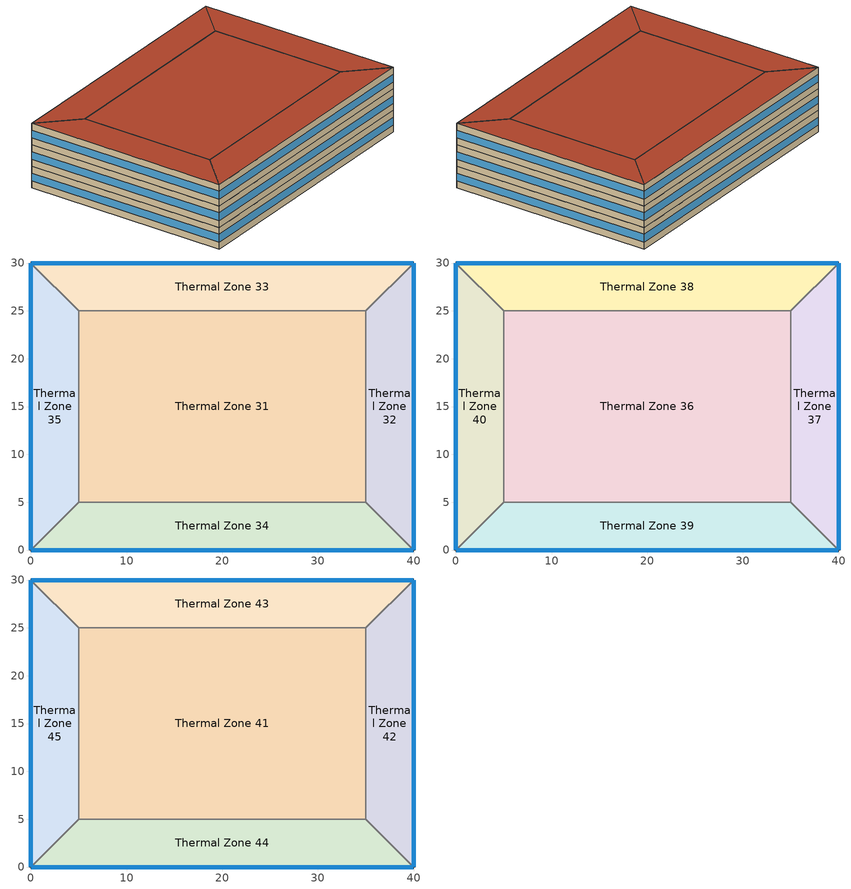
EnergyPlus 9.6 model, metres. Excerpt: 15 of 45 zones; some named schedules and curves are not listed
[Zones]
Thermal Zone 31
 floor to Thermal Zone 26 (Interior Floor): 5,5 5,25 35,25 35,5 z19.2
 wall to Thermal Zone 35 (Interior Wall): 5,25 5,5 z19.2:22.4
 wall to Thermal Zone 33 (Interior Wall): 35,25 5,25 z19.2:22.4
 wall to Thermal Zone 32 (Interior Wall): 35,5 35,25 z19.2:22.4
 wall to Thermal Zone 34 (Interior Wall): 5,5 35,5 z19.2:22.4
Thermal Zone 32
 floor to Thermal Zone 27 (Interior Floor): 35,5 35,25 40,30 40,0 z19.2
 wall outside (Ext Wall): 40,0 40,30 z19.2:22.4
 wall to Thermal Zone 34 (Interior Wall): 35,5 40,0 z19.2:22.4
 wall to Thermal Zone 33 (Interior Wall): 40,30 35,25 z19.2:22.4
 window (Ext Window): 40,0.01 40,29.99 z20.22:21.38
Thermal Zone 33
 floor to Thermal Zone 28 (Interior Floor): 5,25 0,30 40,30 35,25 z19.2
 wall outside (Ext Wall): 40,30 0,30 z19.2:22.4
 wall to Thermal Zone 35 (Interior Wall): 0,30 5,25 z19.2:22.4
 window (Ext Window): 39.99,30 0.01,30 z20.22:21.38
Thermal Zone 34
 floor to Thermal Zone 29 (Interior Floor): 35,5 40,0 0,0 5,5 z19.2
 wall outside (Ext Wall): 0,0 40,0 z19.2:22.4
 wall to Thermal Zone 35 (Interior Wall): 5,5 0,0 z19.2:22.4
 window (Ext Window): 0.01,0 39.99,0 z20.22:21.38
Thermal Zone 35
 floor to Thermal Zone 30 (Interior Floor): 0,30 5,25 5,5 0,0 z19.2
 wall outside (Ext Wall): 0,30 0,0 z19.2:22.4
 window (Ext Window): 0,29.99 0,0.01 z20.22:21.38
Thermal Zone 36
 floor to Thermal Zone 31 (Interior Floor): 5,5 5,25 35,25 35,5 z22.4
 wall to Thermal Zone 40 (Interior Wall): 5,25 5,5 z22.4:25.6
 wall to Thermal Zone 38 (Interior Wall): 35,25 5,25 z22.4:25.6
 wall to Thermal Zone 37 (Interior Wall): 35,5 35,25 z22.4:25.6
 wall to Thermal Zone 39 (Interior Wall): 5,5 35,5 z22.4:25.6
Thermal Zone 37
 floor to Thermal Zone 32 (Interior Floor): 35,5 35,25 40,30 40,0 z22.4
 wall outside (Ext Wall): 40,0 40,30 z22.4:25.6
 wall to Thermal Zone 39 (Interior Wall): 35,5 40,0 z22.4:25.6
 wall to Thermal Zone 38 (Interior Wall): 40,30 35,25 z22.4:25.6
 window (Ext Window): 40,0.01 40,29.99 z23.42:24.58
Thermal Zone 38
 floor to Thermal Zone 33 (Interior Floor): 5,25 0,30 40,30 35,25 z22.4
 wall outside (Ext Wall): 40,30 0,30 z22.4:25.6
 wall to Thermal Zone 40 (Interior Wall): 0,30 5,25 z22.4:25.6
 window (Ext Window): 39.99,30 0.01,30 z23.42:24.58
Thermal Zone 39
 floor to Thermal Zone 34 (Interior Floor): 35,5 40,0 0,0 5,5 z22.4
 wall outside (Ext Wall): 0,0 40,0 z22.4:25.6
 wall to Thermal Zone 40 (Interior Wall): 5,5 0,0 z22.4:25.6
 window (Ext Window): 0.01,0 39.99,0 z23.42:24.58
Thermal Zone 40
 floor to Thermal Zone 35 (Interior Floor): 0,30 5,25 5,5 0,0 z22.4
 wall outside (Ext Wall): 0,30 0,0 z22.4:25.6
 window (Ext Window): 0,29.99 0,0.01 z23.42:24.58
Thermal Zone 41
 floor to Thermal Zone 36 (Interior Floor): 5,5 5,25 35,25 35,5 z25.6
 wall to Thermal Zone 45 (Interior Wall): 5,25 5,5 z25.6:28.8
 wall to Thermal Zone 43 (Interior Wall): 35,25 5,25 z25.6:28.8
 wall to Thermal Zone 42 (Interior Wall): 35,5 35,25 z25.6:28.8
 wall to Thermal Zone 44 (Interior Wall): 5,5 35,5 z25.6:28.8
 roof outside (Ext Roof): 35,5 35,25 5,25 5,5 z28.8
Thermal Zone 42
 floor to Thermal Zone 37 (Interior Floor): 35,5 35,25 40,30 40,0 z25.6
 wall outside (Ext Wall): 40,0 40,30 z25.6:28.8
 wall to Thermal Zone 44 (Interior Wall): 35,5 40,0 z25.6:28.8
 wall to Thermal Zone 43 (Interior Wall): 40,30 35,25 z25.6:28.8
 window (Ext Window): 40,0.01 40,29.99 z26.62:27.78
 roof outside (Ext Roof): 40,0 40,30 35,25 35,5 z28.8
Thermal Zone 43
 floor to Thermal Zone 38 (Interior Floor): 5,25 0,30 40,30 35,25 z25.6
 wall outside (Ext Wall): 40,30 0,30 z25.6:28.8
 wall to Thermal Zone 45 (Interior Wall): 0,30 5,25 z25.6:28.8
 window (Ext Window): 39.99,30 0.01,30 z26.62:27.78
 roof outside (Ext Roof): 35,25 40,30 0,30 5,25 z28.8
Thermal Zone 44
 floor to Thermal Zone 39 (Interior Floor): 35,5 40,0 0,0 5,5 z25.6
 wall outside (Ext Wall): 0,0 40,0 z25.6:28.8
 wall to Thermal Zone 45 (Interior Wall): 5,5 0,0 z25.6:28.8
 window (Ext Window): 0.01,0 39.99,0 z26.62:27.78
 roof outside (Ext Roof): 5,5 0,0 40,0 35,5 z28.8
Thermal Zone 45
 floor to Thermal Zone 40 (Interior Floor): 0,30 5,25 5,5 0,0 z25.6
 wall outside (Ext Wall): 0,30 0,0 z25.6:28.8
 window (Ext Window): 0,29.99 0,0.01 z26.62:27.78
 roof outside (Ext Roof): 0,0 5,5 5,25 0,30 z28.8
[Building]
Building 1: North Axis {deg}=-0
[Site:Location]
Washington Dc Dulles IntL Ar: Latitude {deg}=38.98; Longitude {deg}=-77.47; Time Zone {hr}=-5; Elevation {m}=82
[SizingPeriod:DesignDay] Month=7; Day of Month=21; Day Type=SummerDesignDay; Daily Dry-Bulb Temperature Range {deltaC}=14.4; Dry-Bulb Temperature Range Modifier Type=DefaultMultipliers; Barometric Pressure {Pa}=86790; Wind Speed {m/s}=5; Wind Direction {deg}=340; Rain Indicator=No; Snow Indicator=No; Daylight Saving Time Indicator=No; Solar Model Indicator=ASHRAETau; ASHRAE Clear Sky Optical Depth for Beam Irradiance (taub)=0.339; ASHRAE Clear Sky Optical Depth for Diffuse Irradiance (taud)=2.366; Begin Environment Reset Mode=FullResetAtBeginEnvironment
Name | Maximum Dry-Bulb Temperature {C} | Humidity Condition Type | Wetbulb or DewPoint at Maximum Dry-Bulb {C} | Enthalpy at Maximum Dry-Bulb {J/kg}
SALT-LAKE-CITY-IAP Ann Clg .4% Condns DB=>MWB | 36.5 | Wetbulb | 17.1
SALT-LAKE-CITY-IAP Ann Clg .4% Condns DP=>MDB | 22.5 | Dewpoint | 15.6
SALT-LAKE-CITY-IAP Ann Clg .4% Condns Enth=>MDB | 30.8 | Enthalpy |  | 59300
SALT-LAKE-CITY-IAP Ann Clg .4% Condns WB=>MDB | 31.2 | Wetbulb | 19
[Material] Thermal Absorptance=0.9
Name | Roughness | Thickness m | Conductivity W/m-K | Density kg/m3 | Specific Heat J/kg-K | Solar Absorptance | Visible Absorptance
wall metal | Smooth | 0.2 | 45.28 | 7824 | 500 | 0.7 | 0.7
roof metal | Smooth | 0.25 | 45.28 | 7824 | 500 | 0.7 | 0.7
Wall Insulation [30]; Roof Insulation [30] | MediumRough | 0.1693 | 0.049 | 265 | 836.8 | 0.7 | 0.7
F16 Acoustic tile | MediumSmooth | 0.0191 | 0.06 | 368 | 590 | 0.3 | 0.3
M11 100mm lightweight concrete | MediumRough | 0.1016 | 0.53 | 1280 | 840 | 0.5 | 0.5
G01a 19mm gypsum board | MediumSmooth | 0.019 | 0.16 | 800 | 1090 | 0.4 | 0.4
[Material:AirGap]
Name | Thermal Resistance m2-K/W
F04 Wall air space resistance | 0.15
F05 Ceiling air space resistance | 0.18
[WindowMaterial:SimpleGlazingSystem]
Window Material Simple Glazing System: U-Factor W/m2-K=2.2; Solar Heat Gain Coefficient=0.35
[Construction]
Ext Roof: roof metal, Roof Insulation [30]
Ext Wall: wall metal, Wall Insulation [30]
Ext Window: Window Material Simple Glazing System
Interior Floor: F16 Acoustic tile, F05 Ceiling air space resistance, M11 100mm lightweight concrete
Interior Wall: G01a 19mm gypsum board, F04 Wall air space resistance, G01a 19mm gypsum board
[Zone]
Thermal Zone 31; Thermal Zone 32; Thermal Zone 33; Thermal Zone 34; Thermal Zone 35: 0, 0, 0, 19.2, , 1, , , , , , Yes
Thermal Zone 36; Thermal Zone 37; Thermal Zone 38; Thermal Zone 39; Thermal Zone 40: 0, 0, 0, 22.4, , 1, , , , , , Yes
Thermal Zone 41; Thermal Zone 42; Thermal Zone 43; Thermal Zone 44; Thermal Zone 45: 0, 0, 0, 25.6, , 1, , , , , , Yes
[ZoneControl:Thermostat] Temperature Difference Between Cutout And Setpoint deltaC=0
Name | Zone or ZoneList | Control Type Schedule | Control 1
Thermal Zone 31 Thermostat | Thermal Zone 31 | Thermal Zone 31 Thermostat Schedule | Thermostat Setpoint Dual Setpoint 31
Thermal Zone 32 Thermostat | Thermal Zone 32 | Thermal Zone 32 Thermostat Schedule | Thermostat Setpoint Dual Setpoint 32
Thermal Zone 33 Thermostat | Thermal Zone 33 | Thermal Zone 33 Thermostat Schedule | Thermostat Setpoint Dual Setpoint 33
Thermal Zone 34 Thermostat | Thermal Zone 34 | Thermal Zone 34 Thermostat Schedule | Thermostat Setpoint Dual Setpoint 34
Thermal Zone 35 Thermostat | Thermal Zone 35 | Thermal Zone 35 Thermostat Schedule | Thermostat Setpoint Dual Setpoint 35
Thermal Zone 36 Thermostat | Thermal Zone 36 | Thermal Zone 36 Thermostat Schedule | Thermostat Setpoint Dual Setpoint 36
Thermal Zone 37 Thermostat | Thermal Zone 37 | Thermal Zone 37 Thermostat Schedule | Thermostat Setpoint Dual Setpoint 37
Thermal Zone 38 Thermostat | Thermal Zone 38 | Thermal Zone 38 Thermostat Schedule | Thermostat Setpoint Dual Setpoint 38
Thermal Zone 39 Thermostat | Thermal Zone 39 | Thermal Zone 39 Thermostat Schedule | Thermostat Setpoint Dual Setpoint 39
Thermal Zone 40 Thermostat | Thermal Zone 40 | Thermal Zone 40 Thermostat Schedule | Thermostat Setpoint Dual Setpoint 40
Thermal Zone 41 Thermostat | Thermal Zone 41 | Thermal Zone 41 Thermostat Schedule | Thermostat Setpoint Dual Setpoint 41
Thermal Zone 42 Thermostat | Thermal Zone 42 | Thermal Zone 42 Thermostat Schedule | Thermostat Setpoint Dual Setpoint 42
Thermal Zone 43 Thermostat | Thermal Zone 43 | Thermal Zone 43 Thermostat Schedule | Thermostat Setpoint Dual Setpoint 43
Thermal Zone 44 Thermostat | Thermal Zone 44 | Thermal Zone 44 Thermostat Schedule | Thermostat Setpoint Dual Setpoint 44
Thermal Zone 45 Thermostat | Thermal Zone 45 | Thermal Zone 45 Thermostat Schedule | Thermostat Setpoint Dual Setpoint 45
[ThermostatSetpoint:DualSetpoint]
Name | Heating Setpoint Temperature Schedule | Cooling Setpoint Temperature Schedule
Thermostat Setpoint Dual Setpoint 31 | HtgSetp 31 | ClgSetp 31
Thermostat Setpoint Dual Setpoint 32 | HtgSetp 32 | ClgSetp 32
Thermostat Setpoint Dual Setpoint 33 | HtgSetp 33 | ClgSetp 33
Thermostat Setpoint Dual Setpoint 34 | HtgSetp 34 | ClgSetp 34
Thermostat Setpoint Dual Setpoint 35 | HtgSetp 35 | ClgSetp 35
Thermostat Setpoint Dual Setpoint 36 | HtgSetp 36 | ClgSetp 36
Thermostat Setpoint Dual Setpoint 37 | HtgSetp 37 | ClgSetp 37
Thermostat Setpoint Dual Setpoint 38 | HtgSetp 38 | ClgSetp 38
Thermostat Setpoint Dual Setpoint 39 | HtgSetp 39 | ClgSetp 39
Thermostat Setpoint Dual Setpoint 40 | HtgSetp 40 | ClgSetp 40
Thermostat Setpoint Dual Setpoint 41 | HtgSetp 41 | ClgSetp 41
Thermostat Setpoint Dual Setpoint 42 | HtgSetp 42 | ClgSetp 42
Thermostat Setpoint Dual Setpoint 43 | HtgSetp 43 | ClgSetp 43
Thermostat Setpoint Dual Setpoint 44 | HtgSetp 44 | ClgSetp 44
Thermostat Setpoint Dual Setpoint 45 | HtgSetp 45 | ClgSetp 45
[ZoneHVAC:TerminalUnit:VariableRefrigerantFlow] Terminal Unit Availability Schedule=Always On Discrete hvac_library; Cooling Supply Air Flow Rate m3/s=Autosize; No Cooling Supply Air Flow Rate m3/s=Autosize; Heating Supply Air Flow Rate m3/s=Autosize; No Heating Supply Air Flow Rate m3/s=Autosize; Cooling Outdoor Air Flow Rate m3/s=Autosize; Heating Outdoor Air Flow Rate m3/s=Autosize; No Load Outdoor Air Flow Rate m3/s=Autosize; Supply Air Fan Operating Mode Schedule=Always On Discrete hvac_library; Supply Air Fan Placement=DrawThrough; Zone Terminal Unit On Parasitic Electric Energy Use W=30; Zone Terminal Unit Off Parasitic Electric Energy Use W=20; Rated Heating Capacity Sizing Ratio W/W=1; Maximum Outdoor Dry-Bulb Temperature for Supplemental Heater Operation C=6.58437e-312
Name | Supply Air Fan Object | Outside Air Mixer Object | Cooling Coil Object | Heating Coil Object
VRF Zone Terminal 38 | VRF Zone Terminal Fan 38 | VRF Zone Terminal 38 OA Mixer | VRF Zone Terminal Cooling Coil 38 | VRF Zone Terminal Heating Coil 38
VRF Zone Terminal 39 | VRF Zone Terminal Fan 39 | VRF Zone Terminal 39 OA Mixer | VRF Zone Terminal Cooling Coil 39 | VRF Zone Terminal Heating Coil 39
VRF Zone Terminal 40 | VRF Zone Terminal Fan 40 | VRF Zone Terminal 40 OA Mixer | VRF Zone Terminal Cooling Coil 40 | VRF Zone Terminal Heating Coil 40
VRF Zone Terminal 41 | VRF Zone Terminal Fan 41 | VRF Zone Terminal 41 OA Mixer | VRF Zone Terminal Cooling Coil 41 | VRF Zone Terminal Heating Coil 41
VRF Zone Terminal 42 | VRF Zone Terminal Fan 42 | VRF Zone Terminal 42 OA Mixer | VRF Zone Terminal Cooling Coil 42 | VRF Zone Terminal Heating Coil 42
VRF Zone Terminal 43 | VRF Zone Terminal Fan 43 | VRF Zone Terminal 43 OA Mixer | VRF Zone Terminal Cooling Coil 43 | VRF Zone Terminal Heating Coil 43
VRF Zone Terminal 44 | VRF Zone Terminal Fan 44 | VRF Zone Terminal 44 OA Mixer | VRF Zone Terminal Cooling Coil 44 | VRF Zone Terminal Heating Coil 44
VRF Zone Terminal 45 | VRF Zone Terminal Fan 45 | VRF Zone Terminal 45 OA Mixer | VRF Zone Terminal Cooling Coil 45 | VRF Zone Terminal Heating Coil 45
[Coil:Cooling:DX:VariableRefrigerantFlow] Availability Schedule=Always On Discrete hvac_library; Gross Rated Total Cooling Capacity W=Autosize; Gross Rated Sensible Heat Ratio=Autosize; Rated Air Flow Rate m3/s=Autosize; Cooling Capacity Ratio Modifier Function of Temperature Curve=VRFTUCoolCapFT; Cooling Capacity Modifier Curve Function of Flow Fraction=VRFACCoolCapFFF
VRF Zone Terminal Cooling Coil 1; VRF Zone Terminal Cooling Coil 2; VRF Zone Terminal Cooling Coil 3; VRF Zone Terminal Cooling Coil 4; VRF Zone Terminal Cooling Coil 5; VRF Zone Terminal Cooling Coil 6; VRF Zone Terminal Cooling Coil 7; VRF Zone Terminal Cooling Coil 8; VRF Zone Terminal Cooling Coil 9; VRF Zone Terminal Cooling Coil 10; VRF Zone Terminal Cooling Coil 11; VRF Zone Terminal Cooling Coil 12; VRF Zone Terminal Cooling Coil 13; VRF Zone Terminal Cooling Coil 14; VRF Zone Terminal Cooling Coil 15; VRF Zone Terminal Cooling Coil 16; VRF Zone Terminal Cooling Coil 17; VRF Zone Terminal Cooling Coil 18; VRF Zone Terminal Cooling Coil 19; VRF Zone Terminal Cooling Coil 20; VRF Zone Terminal Cooling Coil 21; VRF Zone Terminal Cooling Coil 22; VRF Zone Terminal Cooling Coil 23; VRF Zone Terminal Cooling Coil 24; VRF Zone Terminal Cooling Coil 25; VRF Zone Terminal Cooling Coil 26; VRF Zone Terminal Cooling Coil 27; VRF Zone Terminal Cooling Coil 28; VRF Zone Terminal Cooling Coil 29; VRF Zone Terminal Cooling Coil 30; VRF Zone Terminal Cooling Coil 31; VRF Zone Terminal Cooling Coil 32; VRF Zone Terminal Cooling Coil 33; VRF Zone Terminal Cooling Coil 34; VRF Zone Terminal Cooling Coil 35; VRF Zone Terminal Cooling Coil 36; VRF Zone Terminal Cooling Coil 37; VRF Zone Terminal Cooling Coil 38; VRF Zone Terminal Cooling Coil 39; VRF Zone Terminal Cooling Coil 40; VRF Zone Terminal Cooling Coil 41; VRF Zone Terminal Cooling Coil 42; VRF Zone Terminal Cooling Coil 43; VRF Zone Terminal Cooling Coil 44; VRF Zone Terminal Cooling Coil 45
[Coil:Heating:DX:VariableRefrigerantFlow] Availability Schedule=Always On Discrete hvac_library; Gross Rated Heating Capacity W=Autosize; Rated Air Flow Rate m3/s=Autosize; Heating Capacity Ratio Modifier Function of Temperature Curve=Coil Heating DX Variable Refrigerant Flow 1 VRFTUHeatCAPFT; Heating Capacity Modifier Function of Flow Fraction Curve=Coil Heating DX Variable Refrigerant Flow 1 VRFACCoolCapFFF
VRF Zone Terminal Heating Coil 1; VRF Zone Terminal Heating Coil 2; VRF Zone Terminal Heating Coil 3; VRF Zone Terminal Heating Coil 4; VRF Zone Terminal Heating Coil 5; VRF Zone Terminal Heating Coil 6; VRF Zone Terminal Heating Coil 7; VRF Zone Terminal Heating Coil 8; VRF Zone Terminal Heating Coil 9; VRF Zone Terminal Heating Coil 10; VRF Zone Terminal Heating Coil 11; VRF Zone Terminal Heating Coil 12; VRF Zone Terminal Heating Coil 13; VRF Zone Terminal Heating Coil 14; VRF Zone Terminal Heating Coil 15; VRF Zone Terminal Heating Coil 16; VRF Zone Terminal Heating Coil 17; VRF Zone Terminal Heating Coil 18; VRF Zone Terminal Heating Coil 19; VRF Zone Terminal Heating Coil 20; VRF Zone Terminal Heating Coil 21; VRF Zone Terminal Heating Coil 22; VRF Zone Terminal Heating Coil 23; VRF Zone Terminal Heating Coil 24; VRF Zone Terminal Heating Coil 25; VRF Zone Terminal Heating Coil 26; VRF Zone Terminal Heating Coil 27; VRF Zone Terminal Heating Coil 28; VRF Zone Terminal Heating Coil 29; VRF Zone Terminal Heating Coil 30; VRF Zone Terminal Heating Coil 31; VRF Zone Terminal Heating Coil 32; VRF Zone Terminal Heating Coil 33; VRF Zone Terminal Heating Coil 34; VRF Zone Terminal Heating Coil 35; VRF Zone Terminal Heating Coil 36; VRF Zone Terminal Heating Coil 37; VRF Zone Terminal Heating Coil 38; VRF Zone Terminal Heating Coil 39; VRF Zone Terminal Heating Coil 40; VRF Zone Terminal Heating Coil 41; VRF Zone Terminal Heating Coil 42; VRF Zone Terminal Heating Coil 43; VRF Zone Terminal Heating Coil 44; VRF Zone Terminal Heating Coil 45
[Fan:OnOff] Availability Schedule=Always On Discrete hvac_library; Fan Total Efficiency=0.75; Pressure Rise Pa=800; Maximum Flow Rate m3/s=Autosize; Motor Efficiency=0.8; Motor In Airstream Fraction=1; Fan Power Ratio Function of Speed Ratio Curve=Fan On Off Power Curve 19; Fan Efficiency Ratio Function of Speed Ratio Curve=Fan On Off Efficiency Curve 6
VRF Zone Terminal Fan 1; VRF Zone Terminal Fan 2; VRF Zone Terminal Fan 3; VRF Zone Terminal Fan 4; VRF Zone Terminal Fan 5; VRF Zone Terminal Fan 6; VRF Zone Terminal Fan 7; VRF Zone Terminal Fan 8; VRF Zone Terminal Fan 9; VRF Zone Terminal Fan 10; VRF Zone Terminal Fan 11; VRF Zone Terminal Fan 12; VRF Zone Terminal Fan 13; VRF Zone Terminal Fan 14; VRF Zone Terminal Fan 15; VRF Zone Terminal Fan 16; VRF Zone Terminal Fan 17; VRF Zone Terminal Fan 18; VRF Zone Terminal Fan 19; VRF Zone Terminal Fan 20; VRF Zone Terminal Fan 21; VRF Zone Terminal Fan 22; VRF Zone Terminal Fan 23; VRF Zone Terminal Fan 24; VRF Zone Terminal Fan 25; VRF Zone Terminal Fan 26; VRF Zone Terminal Fan 27; VRF Zone Terminal Fan 28; VRF Zone Terminal Fan 29; VRF Zone Terminal Fan 30; VRF Zone Terminal Fan 31; VRF Zone Terminal Fan 32; VRF Zone Terminal Fan 33; VRF Zone Terminal Fan 34; VRF Zone Terminal Fan 35; VRF Zone Terminal Fan 36; VRF Zone Terminal Fan 37; VRF Zone Terminal Fan 38; VRF Zone Terminal Fan 39; VRF Zone Terminal Fan 40; VRF Zone Terminal Fan 41; VRF Zone Terminal Fan 42; VRF Zone Terminal Fan 43; VRF Zone Terminal Fan 44; VRF Zone Terminal Fan 45
[Zone equipment]
Thermal Zone 31: VRF Zone Terminal 31
Thermal Zone 32: VRF Zone Terminal 32
Thermal Zone 33: VRF Zone Terminal 33
Thermal Zone 34: VRF Zone Terminal 34
Thermal Zone 35: VRF Zone Terminal 35
Thermal Zone 36: VRF Zone Terminal 36
Thermal Zone 37: VRF Zone Terminal 37
Thermal Zone 38: VRF Zone Terminal 38
Thermal Zone 39: VRF Zone Terminal 39
Thermal Zone 40: VRF Zone Terminal 40
Thermal Zone 41: VRF Zone Terminal 41
Thermal Zone 42: VRF Zone Terminal 42
Thermal Zone 43: VRF Zone Terminal 43
Thermal Zone 44: VRF Zone Terminal 44
Thermal Zone 45: VRF Zone Terminal 45
[Sizing:Zone] Zone Cooling Design Supply Air Temperature Input Method=SupplyAirTemperature; Zone Cooling Design Supply Air Temperature C=14; Zone Cooling Design Supply Air Temperature Difference deltaC=11.11; Zone Heating Design Supply Air Temperature Input Method=SupplyAirTemperature; Zone Heating Design Supply Air Temperature C=45; Zone Heating Design Supply Air Temperature Difference deltaC=11.11; Zone Cooling Design Supply Air Humidity Ratio kgWater/kgDryAir=0.0085; Zone Heating Design Supply Air Humidity Ratio kgWater/kgDryAir=0.008; Cooling Design Air Flow Method=DesignDay; Cooling Design Air Flow Rate m3/s=0; Cooling Minimum Air Flow per Zone Floor Area m3/s-m2=0.000762; Cooling Minimum Air Flow m3/s=0; Cooling Minimum Air Flow Fraction=0; Heating Design Air Flow Method=DesignDay; Heating Design Air Flow Rate m3/s=0; Heating Maximum Air Flow per Zone Floor Area m3/s-m2=0.002032; Heating Maximum Air Flow m3/s=0.141576; Heating Maximum Air Flow Fraction=0.3; Account for Dedicated Outdoor Air System=No
Name | Design Specification Outdoor Air Object
Thermal Zone 31 | Ventilation 31
Thermal Zone 32 | Ventilation 32
Thermal Zone 33 | Ventilation 33
Thermal Zone 34 | Ventilation 34
Thermal Zone 35 | Ventilation 35
Thermal Zone 36 | Ventilation 36
Thermal Zone 37 | Ventilation 37
Thermal Zone 38 | Ventilation 38
Thermal Zone 39 | Ventilation 39
Thermal Zone 40 | Ventilation 40
Thermal Zone 41 | Ventilation 41
Thermal Zone 42 | Ventilation 42
Thermal Zone 43 | Ventilation 43
Thermal Zone 44 | Ventilation 44
Thermal Zone 45 | Ventilation 45
[DesignSpecification:OutdoorAir] Outdoor Air Method=Sum; Outdoor Air Flow per Person m3/s-person=0; Outdoor Air Flow per Zone Floor Area m3/s-m2=0; Outdoor Air Flow per Zone m3/s=0; Outdoor Air Flow Air Changes per Hour 1/hr=1.2
Ventilation 31; Ventilation 32; Ventilation 33; Ventilation 34; Ventilation 35; Ventilation 36; Ventilation 37
[AirConditioner:VariableRefrigerantFlow]
Heat Pump=VRF System; Availability Schedule=Always On Discrete hvac_library; Gross Rated Total Cooling Capacity W=Autosize; Gross Rated Cooling COP W/W=4.2; Minimum Condenser Inlet Node Temperature in Cooling Mode C=-5; Maximum Condenser Inlet Node Temperature in Cooling Mode C=43; Cooling Capacity Ratio Modifier Function of Low Temperature Curve=VRF System VRFCoolCapFT 1; Cooling Capacity Ratio Boundary Curve=VRF System VRFCoolCapFTBoundary 1; Cooling Capacity Ratio Modifier Function of High Temperature Curve=VRF System VRFCoolCapFTHi 1; Cooling Energy Input Ratio Modifier Function of Low Temperature Curve=VRF System VRFCoolEIRFT 1; Cooling Energy Input Ratio Boundary Curve=VRF System VRFCoolEIRFTBoundary 1; Cooling Energy Input Ratio Modifier Function of High Temperature Curve=VRF System VRFCoolEIRFTHi 1; Cooling Energy Input Ratio Modifier Function of Low Part-Load Ratio Curve=VRF System CoolingEIRLowPLR 1; Cooling Energy Input Ratio Modifier Function of High Part-Load Ratio Curve=VRF System CoolingEIRHiPLR 1; Cooling Combination Ratio Correction Factor Curve=VRF System CoolingCombRatio 1; Cooling Part-Load Fraction Correlation Curve=VRF System VRFCPLFFPLR 1; Gross Rated Heating Capacity W=Autosize; Rated Heating Capacity Sizing Ratio W/W=1; Gross Rated Heating COP W/W=4.5; Minimum Condenser Inlet Node Temperature in Heating Mode C=-20; Maximum Condenser Inlet Node Temperature in Heating Mode C=30; Heating Capacity Ratio Modifier Function of Low Temperature Curve=VRF System VRFHeatCapFT 1; Heating Capacity Ratio Boundary Curve=VRF System VRFHeatCapFTBoundary 1; Heating Capacity Ratio Modifier Function of High Temperature Curve=VRF System VRFHeatCapFTHi 1; Heating Energy Input Ratio Modifier Function of Low Temperature Curve=VRF System VRFHeatEIRFT 1; Heating Energy Input Ratio Boundary Curve=VRF System VRFHeatEIRFTBoundary 1; Heating Energy Input Ratio Modifier Function of High Temperature Curve=VRF System VRFHeatEIRFTHi 1; Heating Performance Curve Outdoor Temperature Type=WetBulbTemperature; Heating Energy Input Ratio Modifier Function of Low Part-Load Ratio Curve=VRF System HeatingEIRLowPLR 1; Heating Energy Input Ratio Modifier Function of High Part-Load Ratio Curve=VRF System HeatingEIRHiPLR 1; Heating Combination Ratio Correction Factor Curve=VRF System HeatingCombRatio 1; Heating Part-Load Fraction Correlation Curve=VRF System VRFCPLFFPLR 2; Minimum Heat Pump Part-Load Ratio dimensionless=0.5; Master Thermostat Priority Control Type=LoadPriority; Zone Terminal Unit List=VRF System Terminal List; Heat Pump Waste Heat Recovery=No; Equivalent Piping Length used for Piping Correction Factor in Cooling Mode m=30; Vertical Height used for Piping Correction Factor m=10; Piping Correction Factor for Length in Cooling Mode Curve=VRF System CoolingLengthCorrectionFactor 1; Piping Correction Factor for Height in Cooling Mode Coefficient 1/m=-0.000386; Equivalent Piping Length used for Piping Correction Factor in Heating Mode m=30; Piping Correction Factor for Length in Heating Mode Curve=VRF System HeatingLengthCorrectionFactor 1; Piping Correction Factor for Height in Heating Mode Coefficient 1/m=0; Crankcase Heater Power per Compressor W=15; Number of Compressors dimensionless=3; Ratio of Compressor Size to Total Compressor Capacity W/W=0.33; Maximum Outdoor Dry-Bulb Temperature for Crankcase Heater C=7; Defrost Strategy=Resistive; Defrost Control=Timed; Defrost Time Period Fraction dimensionless=0.058333; Resistive Defrost Heater Capacity W=1e-07; Maximum Outdoor Dry-bulb Temperature for Defrost Operation C=7; Condenser Type=AirCooled; Water Condenser Volume Flow Rate m3/s=Autosize; Evaporative Condenser Effectiveness dimensionless=0.9; Evaporative Condenser Air Flow Rate m3/s=Autosize; Evaporative Condenser Pump Rated Power Consumption W=Autosize; Basin Heater Capacity W/K=0; Basin Heater Setpoint Temperature C=2; Fuel Type=Electricity; Minimum Condenser Inlet Node Temperature in Heat Recovery Mode C=0; Maximum Condenser Inlet Node Temperature in Heat Recovery Mode C=30; Heat Recovery Cooling Capacity Modifier Curve=VRF System Heat Recovery Cooling Cap Modifier 1; Initial Heat Recovery Cooling Capacity Fraction W/W=1; Heat Recovery Cooling Capacity Time Constant hr=0.083; Heat Recovery Cooling Energy Modifier Curve=VRF System Heat Recovery Cooling Energy Modifier 1; Initial Heat Recovery Cooling Energy Fraction W/W=1; Heat Recovery Cooling Energy Time Constant hr=0; Heat Recovery Heating Capacity Modifier Curve=VRF System Heat Recovery Heating Cap Modifier 1; Initial Heat Recovery Heating Capacity Fraction W/W=0.5; Heat Recovery Heating Capacity Time Constant hr=0.083; Heat Recovery Heating Energy Modifier Curve=VRF System Heat Recovery Heating Energy Modifier 1; Initial Heat Recovery Heating Energy Fraction W/W=0.5; Heat Recovery Heating Energy Time Constant hr=0
